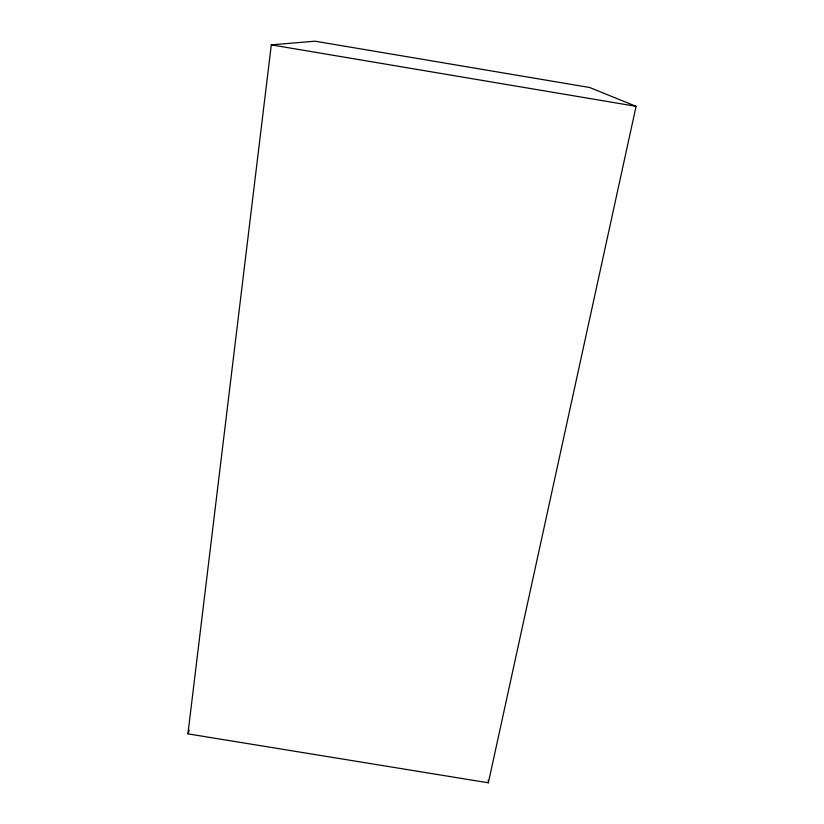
<?xml version="1.0" encoding="UTF-8"?>
<svg xmlns="http://www.w3.org/2000/svg" width="824" height="824" viewBox="0 0 824 824"><rect width="100%" height="100%" fill="white"/><g stroke="black" fill="none" stroke-linecap="round" stroke-linejoin="round"><path stroke-width="1.24" d="M187.923 733.854L271.302 44.856L315.067 41.2L589.624 87.488L636.077 106.327L488.354 782.8L187.923 733.854L189.252 730.26M271.302 44.856L636.077 106.327M488.22 780.235L488.354 782.8"/></g></svg>
